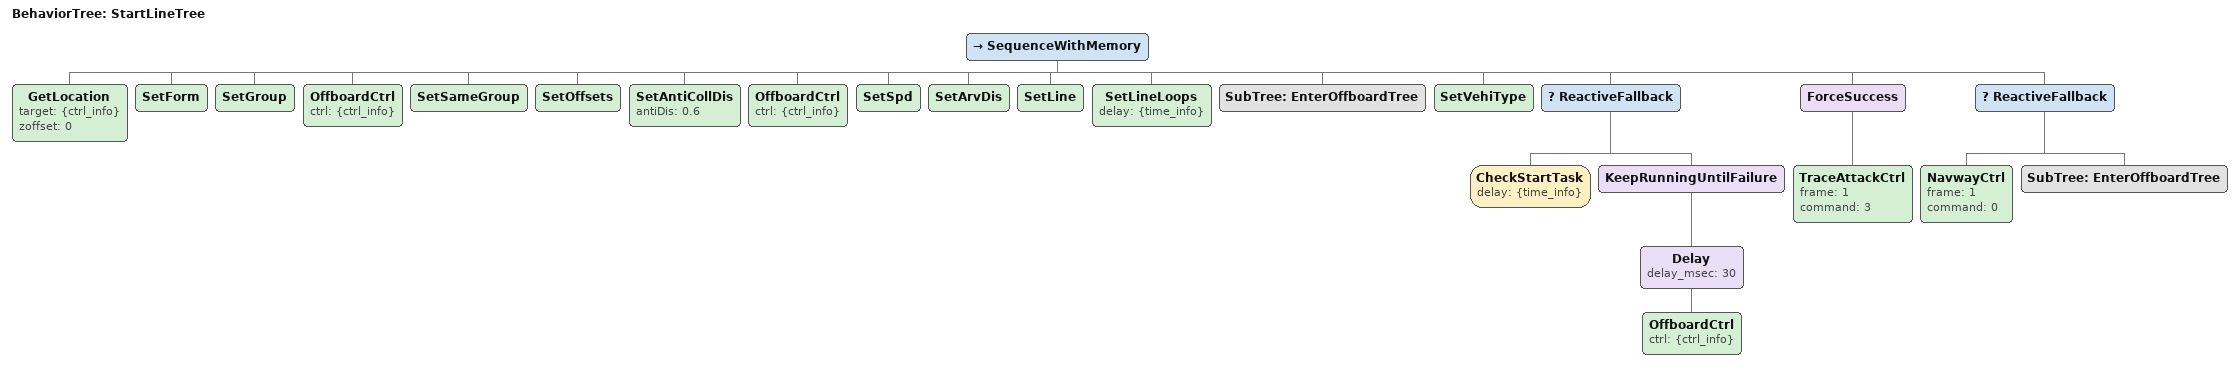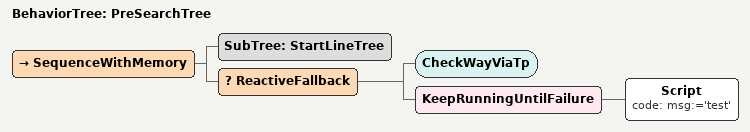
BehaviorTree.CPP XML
<root BTCPP_format="4">

    <BehaviorTree ID="StartLineTree">
        <SequenceWithMemory>
            <GetLocation target="{ctrl_info}" zoffset="0"/>
            <SetForm />
            <SetGroup />
            <OffboardCtrl ctrl="{ctrl_info}"/>
            <SetSameGroup />
            <SetOffsets />
            <SetAntiCollDis antiDis="0.6" />
            <OffboardCtrl ctrl="{ctrl_info}"/>
            <SetSpd />
            <SetArvDis />
	    <SetLine />
	    <SetLineLoops delay="{time_info}" />
	    <SubTree ID="EnterOffboardTree" />

	    <SetVehiType />

	    <ReactiveFallback>
	        <CheckStartTask delay="{time_info}" />
	        <KeepRunningUntilFailure>
	    	    <Delay delay_msec="30">
                    <OffboardCtrl ctrl="{ctrl_info}"/>
                    </Delay>
               </KeepRunningUntilFailure>

	    </ReactiveFallback>

	     <ForceSuccess>
            	 <TraceAttackCtrl frame="1" command="3" />
            </ForceSuccess>
            <ReactiveFallback>
		<NavwayCtrl frame="1" command="0"/>
		<SubTree ID="EnterOffboardTree" />
            </ReactiveFallback>

        </SequenceWithMemory>

    </BehaviorTree>

    <BehaviorTree ID="PreSearchTree">
        <SequenceWithMemory>
            <SubTree ID="StartLineTree" />
            <ReactiveFallback>
            	<CheckWayViaTp />
            	<KeepRunningUntilFailure>
            	<Script code="msg:='test'"/>
            	</KeepRunningUntilFailure>
	    </ReactiveFallback>

        </SequenceWithMemory>
    </BehaviorTree>

</root>
